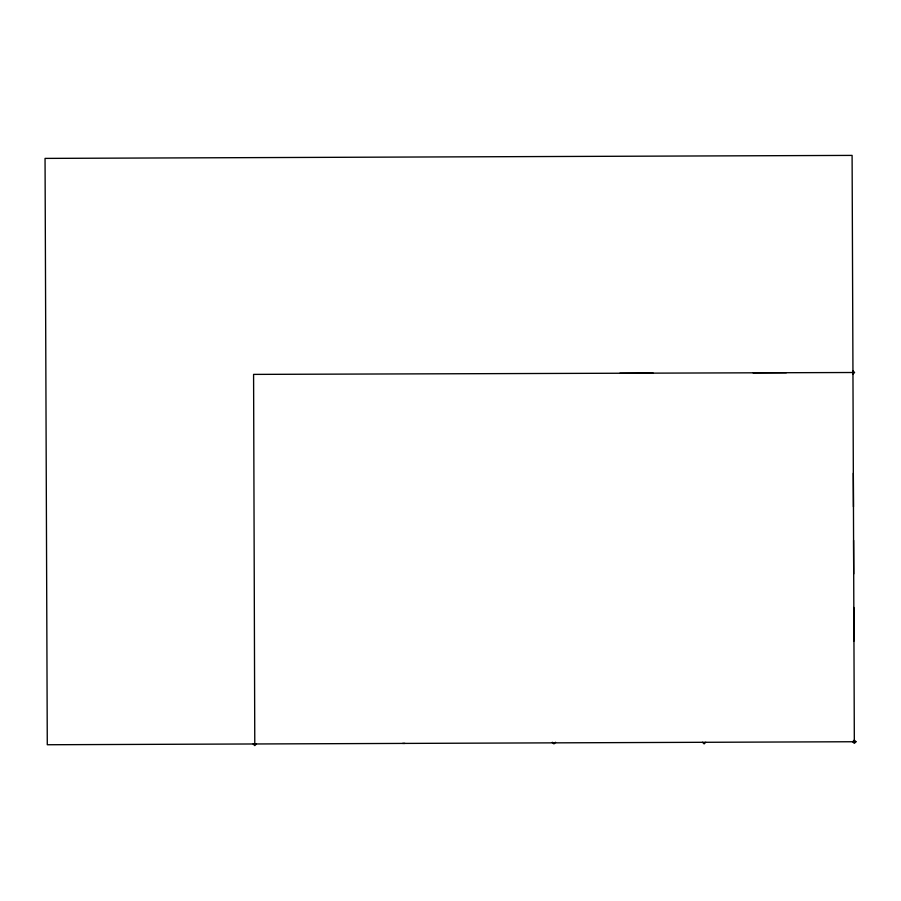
<?xml version="1.0" encoding="UTF-8"?>
<svg xmlns="http://www.w3.org/2000/svg" width="901" height="901" viewBox="0 0 901 901"><rect width="100%" height="100%" fill="white"/><g stroke="black" fill="none" stroke-linecap="round" stroke-linejoin="round"><path stroke-width="1.35" d="M705.765 742.255L704.132 743.888L702.51 742.255M555.579 742.255L553.957 743.888L552.324 742.255M256.413 743.967L254.78 745.6L253.158 743.967M852.954 374.129L854.587 372.507L852.954 370.874M404.921 743.404L402.612 743.404M852.954 372.507L852.098 155.4L45.05 158.396L47.28 744.744L854.328 741.737L852.954 372.507L253.586 374.388L254.78 743.967M619.865 373.239L653.169 373.127M753.056 372.823L786.359 372.71M853.585 540.341L853.697 573.903M853.833 607.477L853.945 641.039M853.326 473.205L853.45 506.767M855.95 741.737L854.328 743.37L852.695 741.737L854.328 740.115L855.95 741.737"/></g></svg>
